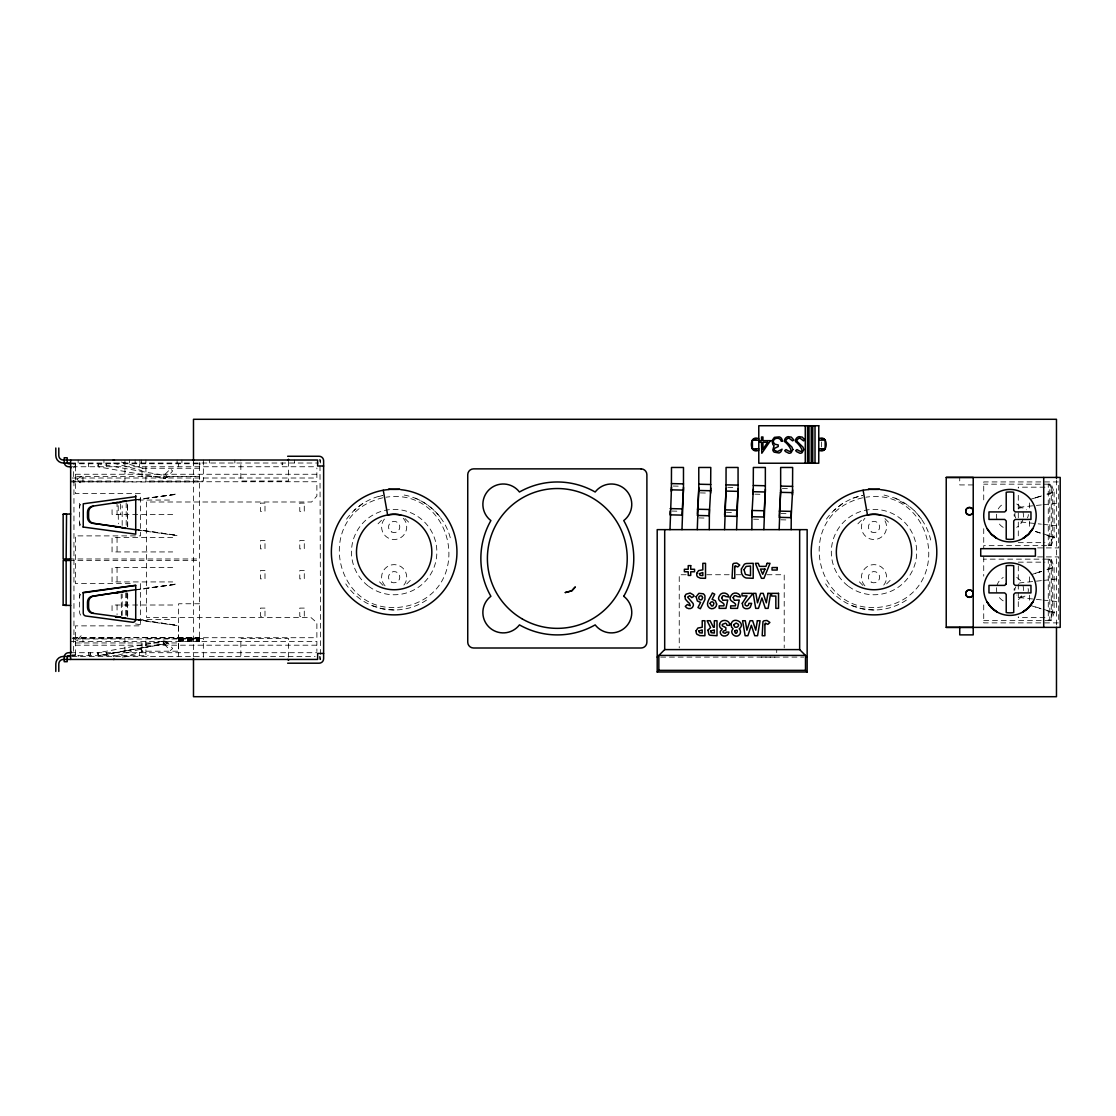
<?xml version="1.0" encoding="UTF-8"?>
<svg xmlns="http://www.w3.org/2000/svg" width="1116" height="1116" viewBox="0 0 1116 1116"><rect width="100%" height="100%" fill="white"/><g stroke="black" fill="none" stroke-linecap="round" stroke-linejoin="round"><path stroke-width="0.75" stroke-dasharray="5 3.75" d="M122.174 615.404L122.174 594.019M122.174 525.441L122.174 505.701M178.616 625.797L178.616 651.2L142.025 651.2L141.509 648.94L141.593 652.023L140.825 649.121L141.969 651.925L142.025 648.801L113.288 656.445M983.726 620.635L1051.272 620.635L1051.272 559.158L1048.273 559.158L1048.273 620.635L1051.272 620.594L1054.132 612.796L1054.132 567.305L1051.272 559.158L983.726 559.144M127.503 616.562L127.726 592.875M75.442 463.754L75.149 466.753A1.493 1.493 0 0 0 73.642 468.26L73.642 481.973M89.81 655.706L90.243 652.707L90.243 655.706M1047.603 494.235L1054.104 492.184L1051.272 484.177L983.726 484.177M1047.603 569.606L1054.132 567.305M98.389 463.796L97.859 466.753L164.08 478.373L167.316 477.188L172.659 470.896L170.357 468.971L164.024 475.36L98.389 463.796L97.859 466.753L98.64 463.824L97.859 463.754M164.024 475.36L163.494 478.304A4.492 4.492 0 0 0 167.721 476.769L199.611 476.504L75.442 476.504M142.932 468.26L121.17 461.954M1054.02 537.256L1052.723 537.256L1049.779 545.654L1049.779 484.177L1052.723 492.268L1052.723 537.256L1054.132 537.507L1051.272 545.654L983.726 545.654M1054.02 612.545L1052.723 612.545L1049.779 620.635L1049.779 559.158L1052.723 567.556L1052.723 612.545L1054.132 612.796M81.147 635.715L76.878 640.319M378.045 523.809L383.039 518.745M410.283 580.348L405.275 585.412M857.897 523.809L862.891 518.745M890.136 580.348L885.128 585.412M346.532 519.135C355.153 507.194 368.015 498.378 382.537 495.49M826.384 519.135C835.033 507.027 848.09 498.392 862.668 495.406M165.433 644.616L167.721 642.69L172.659 648.563L170.357 650.489L163.982 643.876L98.389 655.678L70.643 655.706M362.909 503.33L353.939 510.417M842.761 503.33L833.792 510.417M167.316 477.188L164.08 478.373M81.44 476.504L73.949 480.829L73.949 638.631L81.44 642.956M1035.383 573.289L1041.158 571.378M1046.934 569.467L1052.723 567.556M1031.086 574.712L1041.535 571.378L1035.606 573.331M1035.383 497.778L1041.158 495.936M1046.934 494.095L1052.723 492.268M1031.086 499.159L1041.535 495.936M1035.606 497.82L1041.605 496.034M852.945 498.141L862.389 495.49M378.952 496.494L382.816 495.406M122.439 657.157L143.043 651.632M382.858 497.778C309.676 514.867 335.818 623.607 408.791 605.611C475.123 587.504 453.361 487.022 386.024 497.206M862.71 497.778C789.528 514.867 815.684 623.607 888.657 605.611C954.975 587.504 933.213 487.022 865.877 497.206M167.721 642.69L163.494 641.156L97.859 652.707L98.389 655.678L163.982 643.876M153.269 642.956L163.494 641.156A4.492 4.492 0 0 1 166.856 641.895L167.316 642.272M98.64 655.636L97.859 652.707L97.859 655.706L98.64 655.636L164.415 644.085M135.72 499.689L178.992 493.621M135.72 589.667L179.006 583.584M1041.354 504.906L1020.805 507.082A7.491 7.491 0 0 0 1017.387 508.324M1043.069 504.725L1058.484 503.093M1041.354 580.627L1020.805 582.803A7.491 7.491 0 0 0 1019.02 583.222M1043.069 580.46L1058.484 578.827M70.643 463.014L318.283 463.014M320.627 463.014L319.971 460.015L320.627 658.705A1.493 1.493 0 0 1 320.18 659.765L319.971 656.445M70.643 463.754L199.611 463.754M72.247 466.753L316.874 466.753M199.611 468.26L142.025 468.26L142.025 476.504M75.442 474.258L316.874 474.258M153.283 476.504L155.096 476.504M72.247 478.011L316.874 478.011L316.874 468.009M70.643 481.01L124.936 481.01L124.936 460.015M75.442 481.749L316.874 481.749L316.874 496.006L311.629 501.991L146.517 501.991L146.517 617.469L310.876 617.469L316.874 622.714L316.874 637.71L75.442 637.71M70.643 481.973L199.611 481.973M973.222 484.93L959.732 484.93L959.732 477.425M1044.953 487.176L1018.294 487.176L1018.294 488.124M138.231 500.052L172.701 500.052M121.156 514.406L112.06 514.406L112.06 506.427M172.701 514.448L121.058 514.406M172.701 537.535L112.06 537.535L112.06 551.932L172.701 551.932M1018.294 542.655L1044.953 542.655M1037.601 547.9L1058.707 547.914L1058.707 481.931L983.726 481.931L983.726 502.884M1037.601 556.898L1058.707 556.912L1058.707 622.881L983.726 622.881L983.726 601.929M69.15 558.976L199.611 558.976M69.15 560.483L199.611 560.483M1018.294 562.157L1044.953 562.157M172.701 567.528L112.06 567.528L112.06 581.924L172.701 581.924M686.131 574.74L679.239 574.74L679.239 647.922M706.777 574.74L729.153 574.74M736.03 574.74L741.191 574.74M766.999 574.74L784.213 574.74L784.213 647.922M130.251 583.57L75.442 583.57L75.442 535.889L140.518 535.889L140.518 493.607L75.442 493.607L75.442 463.014M199.611 603.756L178.616 603.756L178.616 656.445M172.701 605.011L112.06 605.011L112.06 613.019M1044.953 617.636L1018.294 617.636L1018.294 616.688M138.231 619.408L172.701 619.408M72.889 637.487L199.611 637.487M178.616 637.892L199.611 637.892M72.247 638.45L124.936 638.45L124.936 657.198M178.616 638.575L199.611 638.575M178.616 639.036L199.611 639.036L78.817 638.952M178.616 639.315L199.611 639.315M178.616 640.11L199.611 640.11M178.616 640.849L199.611 640.849M178.616 641.268L199.611 641.268M70.643 641.449L316.874 641.449L316.874 651.451M75.442 642.956L178.616 642.956M75.442 645.201L316.874 645.201M70.643 652.707L316.874 652.707M72.247 654.952L75.442 654.952M103.941 655.706L148.177 655.706M71.759 656.445L203.349 656.445M209.348 656.445L315.158 656.445M660.686 657.101L803.771 657.101M761.224 657.045L776.708 657.101M673.199 486.046L680.049 486.199M727.785 487.301L736.351 487.497M782.372 488.557L790.937 488.752M700.346 492.909L708.911 493.105M754.932 494.165L763.497 494.36M671.846 511.058L678.709 511.212M726.432 512.3L734.998 512.509M781.019 513.555L789.584 513.751M698.993 517.922L707.572 518.117M753.579 519.177L762.144 519.372M780.865 519.805L786.013 519.917M164.08 641.086L167.944 642.956M874.009 609.992L862.64 608.862L851.703 605.514M394.157 609.992L382.774 608.862L371.837 605.514M1020.805 521.995L1041.354 524.171M1043.069 524.353L1058.484 525.971M1041.354 599.892L1020.805 597.716A7.491 7.491 0 0 1 1017.387 596.474M1043.069 600.073L1058.484 601.705M113.288 463.014L142.025 470.659M137.394 530.03L178.992 535.875M137.435 620.008L179.034 625.853M135.496 623.97L140.518 624.681M884.067 495.044L895.088 498.141L909.219 506.441M404.215 495.044C426.912 499.131 446.023 517.405 450.794 540.032M1035.606 606.978L1041.605 608.778M1043.111 609.224L1053.853 612.447L1047.603 610.564M1035.606 531.467L1041.605 533.336M1043.097 533.797L1053.853 537.145L1047.603 535.192M1031.044 605.639L1041.158 608.862M1046.934 610.703L1052.723 612.545M1035.383 531.523L1041.158 533.434M1046.934 535.345L1052.723 537.256M895.088 498.141C912.916 505.255 926.531 521.284 930.66 540.032M415.222 498.141C425.907 502.507 434.961 509.9 441.783 519.135M76.878 479.141L81.147 483.744M165.433 474.844L167.721 476.769M884.932 518.591L890.08 523.739M405.066 518.591L410.228 523.739M862.891 585.412L857.897 580.348M383.039 585.412L378.045 580.348M921.649 519.135L914.241 510.417M319.971 659.444L319.874 656.445M163.494 641.156L164.024 644.099M75.442 466.753L75.149 463.754A4.492 4.492 0 0 0 72.889 464.368M121.184 593.921L121.393 615.516M118.17 505.688L118.366 523.795M127.726 526.585L127.503 502.897L127.475 526.585M127.503 592.875L127.726 616.562M125.927 592.763L125.941 618.39M1056.475 479.978L1056.475 625.616M1054.132 492.017L1054.132 537.507M1029.608 502.953L1029.608 509.607M1029.608 521.284L1029.608 527.938M1029.608 576.86L1029.608 583.529M1029.608 595.191L1029.608 601.859M1018.294 495.295L1018.294 520.656M1018.294 522.093L1018.294 538.944M1018.294 565.868L1018.294 582.719M1018.294 584.156L1018.294 609.517M983.726 528.677L983.726 547.9M983.726 556.898L983.726 576.135M821.39 441.922L821.39 447.056M776.708 649.665L776.708 652.637M294.526 460.015L294.526 463.014M288.528 461.327L288.528 481.01L240.847 481.01L240.847 460.015M288.528 657.198L288.528 638.45L240.847 638.45L240.847 657.198M234.848 460.015L234.848 463.014M209.348 460.015L209.348 463.014M203.349 460.015L203.349 481.01L145.917 481.01L145.917 460.015M203.349 657.198L203.349 638.45L145.917 638.45L145.917 657.198M199.611 465.693L199.611 641.449M193.486 460.908L193.486 656.836M181.908 460.015L181.908 463.014M178.616 463.754L178.616 466.753M177.109 460.015L177.109 463.014M142.025 642.956L142.025 651.2M141.425 460.015L141.425 463.014M140.518 583.57L140.518 625.867L75.442 625.867L75.442 656.445M139.918 460.015L139.918 463.014M139.626 463.754L139.626 466.753M139.626 652.707L139.626 655.706M135.12 460.015L135.12 463.014M129.428 460.015L129.428 463.014M126.192 502.814L126.192 526.668M126.192 592.791L126.192 616.646M120.556 504.153L120.556 514.406M117.054 501.642L117.054 514.406M117.054 537.535L117.054 551.932M117.054 567.528L117.054 581.924M117.054 605.011L117.054 614.609M106.634 463.754L106.634 466.753M106.634 652.707L106.634 655.706M103.941 460.015L103.941 463.014M88.638 463.754L88.638 466.753M88.638 652.707L88.638 655.706M82.947 476.504L82.947 481.973M82.947 637.487L82.947 642.956M79.641 503.33L79.641 526.557M79.641 593.307L79.641 612.21A4.492 4.492 0 0 0 80.743 615.167M78.148 460.015L78.148 463.014M78.148 655.706L78.148 656.445M73.642 637.487L73.642 651.2A1.493 1.493 0 0 0 75.149 652.707L75.149 655.706A4.492 4.492 0 0 1 72.889 655.092M906.401 600.087A57.906 57.906 0 0 1 825.631 583.905M885.016 520.921A12.555 12.555 0 0 1 881.152 537.298A12.555 12.555 0 0 1 864.468 535.122A12.555 12.555 0 0 1 864.928 518.298M864.928 585.858A12.555 12.555 0 0 1 865.207 568.239A12.555 12.555 0 0 1 882.826 568.239A12.555 12.555 0 0 1 883.105 585.858M426.535 600.087A57.906 57.906 0 0 1 345.779 583.905M403.253 518.298A12.555 12.555 0 0 1 402.974 535.917A12.555 12.555 0 0 1 385.355 535.917A12.555 12.555 0 0 1 385.076 518.298M385.076 585.858A12.555 12.555 0 0 1 385.355 568.239A12.555 12.555 0 0 1 402.974 568.239A12.555 12.555 0 0 1 403.253 585.858M79.641 597.213A4.492 4.492 0 0 1 80.743 594.27M80.743 525.19A4.492 4.492 0 0 1 79.641 522.246M79.641 507.25A4.492 4.492 0 0 1 80.743 504.293M319.511 459.318A1.493 1.493 0 0 1 320.627 460.755M1024.962 596.111A6.752 6.752 0 0 1 1016.815 595.037M1014.835 590.266A6.752 6.752 0 0 1 1015.741 586.89M1028.101 588.523A6.752 6.752 0 0 1 1028.101 592.01M1028.338 514.532A6.752 6.752 0 0 1 1027.431 517.908M1015.741 517.908A6.752 6.752 0 0 1 1015.072 512.788M1018.211 508.687A6.752 6.752 0 0 1 1026.357 509.761M1014.305 516.345A7.491 7.491 0 0 1 1014.095 514.532M1014.095 590.266A7.491 7.491 0 0 1 1014.305 588.453M1022.995 512.174A13.49 13.49 0 0 1 1023.26 518.019M1022.995 519.163A13.49 13.49 0 0 1 1016.718 527.352M1003.214 527.352A13.49 13.49 0 0 1 998.276 522.414M996.923 519.163A13.49 13.49 0 0 1 996.672 513.318M998.276 508.924A13.49 13.49 0 0 1 1003.214 503.986M1016.718 503.986A13.49 13.49 0 0 1 1021.656 508.924M1022.995 585.649A13.49 13.49 0 0 1 1023.26 591.494M1021.656 595.902A13.49 13.49 0 0 1 1016.718 600.84M1003.214 600.84A13.49 13.49 0 0 1 998.276 595.902M996.923 592.638A13.49 13.49 0 0 1 996.672 586.807M996.923 585.649A13.49 13.49 0 0 1 1003.214 577.46M1016.718 577.46A13.49 13.49 0 0 1 1021.656 582.399M174.78 494.514L137.435 499.759L174.78 494.514M174.835 584.477L137.435 589.736L174.835 584.477M1051.272 545.612L1048.273 545.654L1048.273 484.177L1051.272 484.232L1051.272 545.654M264.994 503.121L260.488 503.121L260.488 511.365L264.994 511.365L264.994 503.121M304.277 503.121L299.772 503.121L299.772 511.365L304.277 511.365L304.277 503.121M264.994 540.604L260.488 540.604L260.488 548.863L264.994 548.863L264.994 540.604M304.277 540.604L299.772 540.604L299.772 548.863L304.277 548.863L304.277 540.604M264.994 570.597L260.488 570.597L260.488 578.855L264.994 578.855L264.994 570.597M304.277 570.597L299.772 570.597L299.772 578.855L304.277 578.855L304.277 570.597M264.994 608.094L260.488 608.094L260.488 616.339L264.994 616.339L264.994 608.094M304.277 608.094L299.772 608.094L299.772 616.339L304.277 616.339L304.277 608.094M174.78 534.982L137.366 529.723L174.78 534.982M174.835 624.96L137.38 619.701L174.835 624.96M848.523 586.318A42.687 42.687 0 0 0 916.417 557.037A42.687 42.687 0 0 0 857.102 512.872A42.687 42.687 0 0 0 848.523 586.318M871.191 531.858A5.65 5.65 0 0 0 879.659 526.961A5.65 5.65 0 0 0 871.191 522.079A5.65 5.65 0 0 0 871.191 531.858M871.191 582.078A5.65 5.65 0 0 0 879.659 577.195A5.65 5.65 0 0 0 871.191 572.299A5.65 5.65 0 0 0 871.191 582.078M368.671 586.318A42.687 42.687 0 0 0 436.565 557.037A42.687 42.687 0 0 0 377.25 512.872A42.687 42.687 0 0 0 368.671 586.318M391.339 531.858A5.65 5.65 0 0 0 399.807 526.961A5.65 5.65 0 0 0 391.339 522.079A5.65 5.65 0 0 0 391.339 531.858M391.339 582.078A5.65 5.65 0 0 0 399.807 577.195A5.65 5.65 0 0 0 391.339 572.299A5.65 5.65 0 0 0 391.339 582.078"/><path stroke-width="1.5" d="M669.991 513.709L670.13 511.016M671.483 487.134L669.991 529.64M681.988 513.988L683.48 489.826L683.48 467.465L671.483 467.465L671.386 491.486M683.48 487.413L681.988 529.64M697.277 514.337L698.783 490.175L698.783 467.465L710.78 467.465L710.627 493.146M698.783 487.762L697.277 529.64M709.274 514.615L710.78 488.041M724.577 514.964L725.972 492.742M726.014 491.835L726.07 467.465L738.067 467.465L738.067 491.082L736.574 515.243M726.07 488.39L724.577 529.64M738.067 488.668L736.574 529.64M751.863 515.592L753.356 489.017M763.86 515.871L765.353 491.696L765.353 467.465L753.356 467.465L753.216 494.123M765.353 489.296L763.86 529.64M779.163 516.22L780.656 492.058M780.656 489.645L779.163 529.64M791.16 516.499L792.653 489.924M792.513 495.03L792.653 467.465L780.656 467.465L780.656 490.928M758.782 450.111C748.892 455.258 748.92 433.719 758.782 438.867M818.767 438.867C828.672 433.705 828.63 455.244 818.767 450.111M66.151 558.976L66.555 513.988M965.8 510.444C966.372 506.58 972.58 506.58 973.152 510.444M973.152 511.909C972.58 515.773 966.372 515.773 965.8 511.909M965.8 592.917C966.372 589.053 972.58 589.053 973.152 592.917M973.152 594.382C972.58 598.246 966.372 598.246 965.8 594.382M70.643 558.976L63.152 558.976L63.152 514.253L70.643 513.988M753.76 450.111L752.407 448.758L752.407 440.206L753.76 438.867M818.767 440.206L825.129 440.081L825.143 448.758L823.789 450.111M756.062 449.274L754.807 450.111L755.978 449.441M657.198 657.101L664.69 649.596L799.656 649.596L807.147 657.101M657.198 671.999L658.845 670.353L805.487 670.353L807.147 671.999L657.198 671.999L657.198 529.64L807.147 529.64L807.147 671.999M821.781 439.258L822.743 438.867L822.06 439.048M136.208 589.611L92.279 596.195A5.998 5.566 -90 0 0 87.494 602.124L87.494 607.299A5.998 5.566 -90 0 0 92.279 613.242L120.681 617.064L115.185 616.716L118.254 616.897L116.301 616.716M136.208 499.633L92.279 506.218A5.998 5.566 -90 0 0 87.494 512.16L87.494 517.336A5.998 5.566 -90 0 0 92.279 523.264L120.207 527.045M122.035 592.01L125.885 591.048M118.143 592.359L93.395 596.195A5.998 5.566 -90 0 0 88.61 602.124L88.61 607.299A5.998 5.566 -90 0 0 93.395 613.242M120.681 502.395L118.254 502.8M125.941 501.07L122.174 501.321M83.044 592.833L135.72 585.426L135.72 619.771M135.72 496.676L83.24 503.804L83.24 527.045M135.72 585.3L83.24 592.429L83.24 613.033A2.999 2.999 0 0 0 85.834 616.004L133.055 622.323A2.999 2.999 0 0 0 135.72 619.352M116.301 592.722L120.207 592.415M115.185 592.722L118.254 592.54M116.19 502.967L113.037 503.065M752.421 448.897L758.782 448.758M752.407 440.206L758.782 440.206M818.767 448.758L825.143 448.758M287.635 456.263L319.12 456.263A4.492 4.492 0 0 1 323.626 460.755L323.626 658.705A4.492 4.492 0 0 1 319.12 663.197L287.635 663.197M288.639 459.262L287.635 460.015M70.071 463.014L63.291 463.014A7.491 7.491 0 0 1 55.8 455.509L55.8 448.018M70.643 463.754L68.69 463.754A1.493 1.493 0 0 1 67.197 462.261L67.197 457.755L64.198 457.755L64.198 462.261A4.492 4.492 0 0 0 68.69 466.753L70.643 466.753M323.626 466.014L317.628 466.014L317.628 460.015L63.291 460.015A4.492 4.492 0 0 1 58.799 455.509L58.799 448.018M973.222 627.387L946.228 627.387L946.228 477.425L973.222 477.439L973.222 634.878L959.732 634.878L959.732 627.373M946.228 477.425L1060.2 477.425L1060.2 627.387L946.228 627.373M63.152 514.253L66.151 514.253M93.395 506.218A5.998 5.566 -90 0 0 88.61 512.16L88.61 517.336A5.998 5.566 -90 0 0 93.395 523.264L136.208 529.863M125.899 528.412L122.174 528.161M70.643 560.483L63.152 560.483L63.152 605.207L70.643 605.472M122.174 591.299L124.713 591.299M63.152 605.207L66.555 605.472M118.143 617.064L136.124 619.812M70.643 652.707L68.69 652.707A4.492 4.492 0 0 0 64.198 657.198L64.198 661.704L67.197 661.704L67.197 657.198A1.493 1.493 0 0 1 68.69 655.706L70.643 655.706M323.626 653.446L317.628 653.446L317.628 659.444L63.291 659.444A4.492 4.492 0 0 0 58.799 663.95L58.799 671.441M70.071 656.445L63.291 656.445A7.491 7.491 0 0 0 55.8 663.95L55.8 671.441M288.639 660.198L287.635 659.444M671.483 483.591L683.48 483.87M698.783 484.218L710.78 484.497M726.07 484.846L738.067 485.125M753.356 485.474L765.353 485.753M780.656 486.102L792.653 486.381M671.344 489.84L683.341 490.105M698.63 490.468L710.627 490.733M725.93 491.082L737.927 491.361M753.216 491.71L765.213 491.989M780.516 492.337L792.513 492.616M670.13 508.603L682.127 508.882M697.43 509.231L709.427 509.51L709.274 529.64M724.716 509.859L736.713 510.138M764 510.765L752.003 510.486L751.863 529.64M779.303 511.114L791.3 511.379L791.16 529.64M669.991 514.839L681.988 515.118M697.277 515.466L709.274 515.745M724.577 516.094L736.574 516.373M751.863 516.722L763.86 517.001M779.163 517.35L791.16 517.629M125.885 618.39L122.174 618.138M115.185 526.738L120.681 527.101M116.301 526.738L118.143 527.101M83.044 527.017L135.72 534.159L135.72 495.448M122.035 527.45L124.713 528.161M823.789 438.867L825.143 440.206M755.49 439.048L754.807 438.867L755.769 439.258M991.413 534.229L996.839 538.386A26.24 26.24 0 0 0 1036.206 515.676A26.24 26.24 0 0 0 996.839 492.951A26.24 26.24 0 0 0 996.839 538.4L991.413 534.215L987.242 528.789M821.571 449.441L822.743 450.111L821.488 449.274M66.151 605.207L66.151 560.483M868.904 489.533A64.868 64.868 0 0 0 863.114 490.245L867.467 514.978A37.665 37.665 0 0 0 842.538 572.773A37.665 37.665 0 0 0 905.481 572.773A37.665 37.665 0 0 0 880.552 514.978A31.68 31.68 0 0 0 867.467 514.978A31.666 31.639 0 0 1 880.552 514.978M389.052 489.533A64.868 64.868 0 0 0 383.262 490.245L387.615 514.978A37.665 37.665 0 0 0 362.686 572.773A37.665 37.665 0 0 0 425.628 572.773A37.665 37.665 0 0 0 400.7 514.978A31.666 31.639 0 0 0 387.615 514.978A31.68 31.68 0 0 1 400.7 514.978M1056.475 478.248L1056.475 419.295L193.486 419.295L193.486 460.908M1056.475 627.359L1056.475 696.705L193.486 696.705L193.486 658.566M1043.711 477.439L1043.711 627.387M815.015 425.74L815.015 463.224M812.769 425.74L812.769 463.224M811.262 425.74L811.262 463.224M809.016 425.74L809.016 463.224M807.524 425.74L807.524 463.224M805.487 670.353L805.487 655.441L658.845 655.441L658.845 670.353M805.264 425.74L805.264 463.224M799.656 529.64L799.656 649.596M664.69 529.64L664.69 649.596M282.348 463L282.348 464.507M199.611 463L199.611 464.507M70.643 460.015L70.643 659.444M863.114 490.245A62.775 62.775 0 0 0 821.557 586.584A62.775 62.775 0 0 0 926.461 586.584A62.775 62.775 0 0 0 884.918 490.245A64.868 64.868 0 0 0 880.58 489.659M383.262 490.245A62.775 62.775 0 0 0 341.705 586.584A62.775 62.775 0 0 0 446.609 586.584A62.775 62.775 0 0 0 405.066 490.245A64.868 64.868 0 0 0 400.714 489.659M113.288 460.015A4.492 4.492 0 0 1 114.46 460.169M114.46 659.291A4.492 4.492 0 0 1 113.288 659.444M70.643 468.26A4.492 4.492 0 0 1 70.796 467.088M70.796 652.372A4.492 4.492 0 0 1 70.643 651.2M734.76 567.081L734.747 578.311L732.054 578.311L732.807 564.278A3.195 3.195 0 0 1 733.84 563.357L736.825 563.064L739.741 565.059L737.704 566.942L735.193 565.756L734.76 567.081M764.906 624.5L764.892 635.729L762.2 635.729L762.953 621.696A3.195 3.195 0 0 1 763.986 620.775L766.971 620.482L769.887 622.463L767.85 624.346L765.325 623.174L764.906 624.5M696.719 573.373L696.775 575.089A3.864 3.864 0 0 0 697.667 576.93L700.443 578.2L705.521 578.311L705.521 563.315L702.829 563.315L702.829 569.844L698.518 570.611L696.719 573.373M696.105 630.777L696.161 632.493A3.864 3.864 0 0 0 697.054 634.348L699.83 635.618L704.907 635.729L704.907 620.733L702.215 620.733L702.215 627.262L697.905 628.029L696.105 630.777M721.661 597.66L722.847 600.296L727.716 600.045L725.958 608.36L719.136 608.36L719.136 605.862L723.824 605.862C726.042 601.901 715.007 602.054 719.736 595.33C721.871 591.508 728.33 592.666 728.929 597.018L725.512 596.474A2.176 2.176 0 0 0 723.796 595.679A1.981 1.981 0 0 0 722.526 596.111L721.661 597.66M733.198 597.66L734.37 600.296L739.252 600.045L737.495 608.36L730.659 608.36L730.659 605.862L735.36 605.862C737.578 601.901 726.544 602.054 731.273 595.33C733.407 591.508 739.866 592.666 740.466 597.018L737.048 596.474A2.176 2.176 0 0 0 735.332 595.679A1.981 1.981 0 0 0 734.063 596.111L733.198 597.66M744.037 569.648L745.39 574.419L750.51 575.619L750.51 566.007L746.144 566.44L744.037 569.648M702.592 597.799L701.811 599.529A1.716 1.716 0 0 1 700.709 599.906L699.579 599.543A2.106 2.106 0 0 1 698.881 598.595C697.612 595.637 702.745 594.507 702.592 597.799M710.125 603.533L711.603 606.016A1.827 1.827 0 0 0 713.11 605.681L713.905 603.533A2.079 2.079 0 0 0 713.403 602.459L712.761 601.984A1.995 1.995 0 0 0 711.59 601.873L710.892 602.194A2.065 2.065 0 0 0 710.125 603.533M741.415 568.993L741.401 572.243A7.686 7.686 0 0 0 743.619 576.567A5.636 5.636 0 0 0 746.534 578.032L753.202 578.311L753.202 563.315L746.534 563.496A5.12 5.12 0 0 0 744.302 564.333L741.415 568.993M684.987 596.39L685.322 599.125L687.902 601.998A71.787 71.787 0 0 1 689.437 603.351L690.274 605.807L687.303 604.523L685.294 606.365C687.01 609.531 692.52 609.573 693.301 605.709A3.697 3.697 0 0 0 692.98 603.337L687.596 597.102L689.716 595.721L691.767 597.604L694.138 596.181L693.343 594.898L690.162 593.028L686.214 594.13A3.962 3.962 0 0 0 684.987 596.39M696.133 596.739L697.333 600.98L700.583 602.403L697.974 607.536L700.346 608.75L704.935 599.529L704.935 595.888A5.12 5.12 0 0 0 703.233 593.768L698.881 593.335L696.133 596.739M716.625 604.077C716.835 607.648 712.329 610.103 709.455 607.955C704.21 603.798 711.004 597.102 712.343 592.987L714.728 594.186L712.12 599.334L715.37 600.743L716.625 604.077M742.279 603.31L742.963 606.755A4.143 4.143 0 0 0 745.823 608.68L747.72 608.652A4.422 4.422 0 0 0 750.315 607.146L751.626 603.365L748.934 603.365L748.431 605.165L746.855 606.058L745.195 605.179L744.972 603.393L752.003 594.73L752.003 593.363L742.014 593.363L742.014 595.874L747.05 595.874L742.279 603.31M733.784 624.667L734.454 626.676A2.274 2.274 0 0 0 735.653 627.234L736.546 627.234A2.427 2.427 0 0 0 737.76 626.704L738.499 625.616A2.079 2.079 0 0 0 738.36 624.29L736.142 623.035L733.784 624.667M719.611 624.207L719.555 625.839A3.836 3.836 0 0 0 720.657 628.071L722.289 629.033L720.42 631.21A3.725 3.725 0 0 0 720.615 633.735C722.303 637.654 728.832 636.315 728.929 632.075L726.251 632.075A1.911 1.911 0 0 1 725.065 633.316L723.084 632.577A1.451 1.451 0 0 1 723.28 631.126L725.86 630.149L725.86 627.652L722.303 625.825A2.106 2.106 0 0 1 722.387 624.346L725.484 623.188A2.148 2.148 0 0 1 726.558 624.039L727.018 625.337L729.711 625.337C730.059 619.45 720.629 618.571 719.611 624.207M731.147 623.97L731.58 627.122L733.1 628.796C728.595 633.051 736.42 639.329 739.768 634.307A4.283 4.283 0 0 0 740.466 631.907A4.38 4.38 0 0 0 739.741 629.48L739.224 628.796C746.548 623.105 733.1 615.795 731.147 623.97M792.862 449.567L791.105 452.691A4.143 4.143 0 0 1 788.942 453.263L785.538 451.603L784.715 450.585L786.013 449.609C796.322 455.928 788.273 443.889 784.604 441.699A3.976 3.976 0 0 1 785.315 438.449L785.901 437.807A4.394 4.394 0 0 1 788.189 436.649L791.314 437.151L793.881 440.053L792.541 440.848L789.054 438.211A3.501 3.501 0 0 0 787.394 438.602L786.208 439.802A2.385 2.385 0 0 0 785.985 441.322L791.969 447.139L792.862 449.567M803.841 449.567L802.083 452.691A4.143 4.143 0 0 1 799.935 453.263L796.531 451.603L795.708 450.585L796.991 449.609C807.3 455.928 799.265 443.889 795.596 441.699A3.976 3.976 0 0 1 796.308 438.449L796.88 437.807A4.394 4.394 0 0 1 799.182 436.649L802.306 437.151L804.859 440.053L803.52 440.848L800.033 438.211A3.501 3.501 0 0 0 798.386 438.602L797.187 439.802A2.385 2.385 0 0 0 796.963 441.322L802.962 447.139L803.841 449.567M772.007 440.667L772.844 444.517A4.199 4.199 0 0 0 774.072 445.619L772.816 449.999A4.143 4.143 0 0 0 774.169 452.147L779.01 452.984A4.562 4.562 0 0 0 781.047 451.506L782.079 449.19L777.336 451.631L774.434 450.222A2.051 2.051 0 0 1 774.253 448.493L778.215 446.553L778.215 444.921L774.992 444.252L773.444 442.382A2.957 2.957 0 0 1 773.681 440.164C775.313 437.151 780.712 437.681 781.256 441.266L782.693 441.266L781.618 438.574A4.715 4.715 0 0 0 779.303 436.886L774.392 437.36L772.007 440.667M710.529 631.042L711.129 632.674L714.324 633.037L714.324 629.954L710.529 631.042M699.411 573.638L700.067 575.326L702.829 575.619L702.829 572.536L699.411 573.638M698.797 631.056L699.453 632.73L702.215 633.037L702.215 629.954L698.797 631.056M707.949 630.191L708.883 634.39A3.669 3.669 0 0 0 710.195 635.283L717.016 635.729L717.016 620.733L714.324 620.733L714.324 627.262L713.417 627.262L710.111 620.733L707.112 620.733L710.571 627.569L707.949 630.191M734.607 631.07C735.904 637.85 739.992 627.025 734.607 631.07M757.359 620.733L755.755 630.205L752.658 620.733L750.036 620.733L746.911 630.205L745.307 620.733L742.586 620.733L745.125 635.729L747.887 635.729L751.333 625.267L754.751 635.729L757.555 635.729L760.08 620.733L757.359 620.733M767.92 593.363L766.329 602.835L763.232 593.363L760.61 593.363L757.485 602.835L755.881 593.363L753.16 593.363L755.699 608.36L758.462 608.36L761.907 597.911L765.325 608.36L768.115 608.36L770.654 593.363L767.92 593.363M767.152 563.315L765.981 566.384L759.452 566.384L758.28 563.315L755.406 563.315L761.461 578.311L763.958 578.311L770.026 563.315L767.152 563.315M575.145 587.1L571.769 590.824L565.296 592.554L571.769 590.824L575.145 587.1M764.962 569.076L762.716 574.28L760.47 569.076L764.962 569.076M767.682 442.285L762.953 449.176L762.953 442.285L767.682 442.285M770.472 440.653L761.81 453.263L761.53 442.285L759.689 442.285L759.689 440.653L761.53 440.653L761.53 436.984L762.953 436.984L762.953 440.653L770.472 440.653M1032.691 528.789L1028.52 534.229L1023.093 538.386L1028.52 534.229L1032.691 528.789M1032.691 602.277L1028.52 607.704L1023.093 611.875L1028.52 607.704L1032.691 602.277M1006.213 510.43L1004.721 511.923L988.971 511.923L988.971 519.428L1004.721 519.428L1006.213 520.921L1006.213 539.084A23.715 23.715 0 0 0 1013.719 539.084L1013.719 520.921L1015.211 519.428L1030.961 519.428L1030.961 511.923L1015.211 511.923L1013.719 510.43L1013.719 492.268A23.715 23.715 0 0 0 1006.213 492.268L1006.213 510.43M1006.213 583.905L1004.721 585.398L988.971 585.398L988.971 592.903L1004.721 592.903L1006.213 594.396L1006.213 612.558A23.715 23.715 0 0 0 1013.719 612.558L1013.719 594.396L1015.211 592.903L1030.961 592.903L1030.961 585.398L1015.211 585.398L1013.719 583.905L1013.719 565.742A23.715 23.715 0 0 0 1006.213 565.742L1006.213 583.905M818.767 425.74L758.782 425.74L758.782 463.224L818.767 463.224L818.767 425.74M641.058 468.873L473.575 468.873A5.831 5.831 0 0 0 467.744 474.705L467.744 642.188A5.831 5.831 0 0 0 473.575 648.005L641.058 648.005A5.831 5.831 0 0 0 646.889 642.188L646.889 474.705A5.831 5.831 0 0 0 641.058 468.873M399.751 489.296L388.563 489.296A251.086 251.086 0 0 0 399.751 489.296M879.617 489.296L868.415 489.296A251.086 251.086 0 0 0 879.617 489.296M1035.397 548.667L980.727 548.667L980.727 556.159L1035.397 556.159L1035.397 548.667M690.72 565.617L688.223 565.617L688.223 569.272L684.373 569.272L684.373 571.769L688.223 571.769L688.223 575.424L690.72 575.424L690.72 571.769L694.557 571.769L694.557 569.272L690.72 569.272L690.72 565.617M777.224 567.542L772.035 567.542L772.035 570.039L777.224 570.039L777.224 567.542M778.536 593.363L771.616 593.363L771.616 596.056L775.843 596.056L775.843 608.36L778.536 608.36L778.536 593.363M996.839 611.875L991.413 607.704L987.242 602.277L991.413 607.704L996.839 611.875A26.24 26.24 0 0 0 1036.206 589.15A26.24 26.24 0 0 0 996.839 566.426A26.24 26.24 0 0 0 996.839 611.875M623.746 596.293A76.46 76.46 0 0 0 623.746 520.586A20.395 20.395 0 0 0 625.797 489.966A20.395 20.395 0 0 0 595.177 492.017A76.46 76.46 0 0 0 519.456 492.017A20.395 20.395 0 0 0 488.836 489.966A20.395 20.395 0 0 0 490.887 520.586A76.46 76.46 0 0 0 490.887 596.293A20.395 20.395 0 0 0 488.836 626.927A20.395 20.395 0 0 0 519.456 624.876A76.46 76.46 0 0 0 595.177 624.876A20.395 20.395 0 0 0 625.797 626.927A20.395 20.395 0 0 0 623.746 596.293M522.358 618.989A69.903 69.903 0 0 0 627.22 558.446A69.903 69.903 0 0 0 522.358 497.903A69.903 69.903 0 0 0 522.358 618.989M967.6 596.893A3.753 3.753 0 0 0 973.222 593.642A3.753 3.753 0 0 0 967.6 590.392A3.753 3.753 0 0 0 967.6 596.893M967.6 514.42A3.753 3.753 0 0 0 973.222 511.17A3.753 3.753 0 0 0 967.6 507.92A3.753 3.753 0 0 0 967.6 514.42"/></g></svg>
